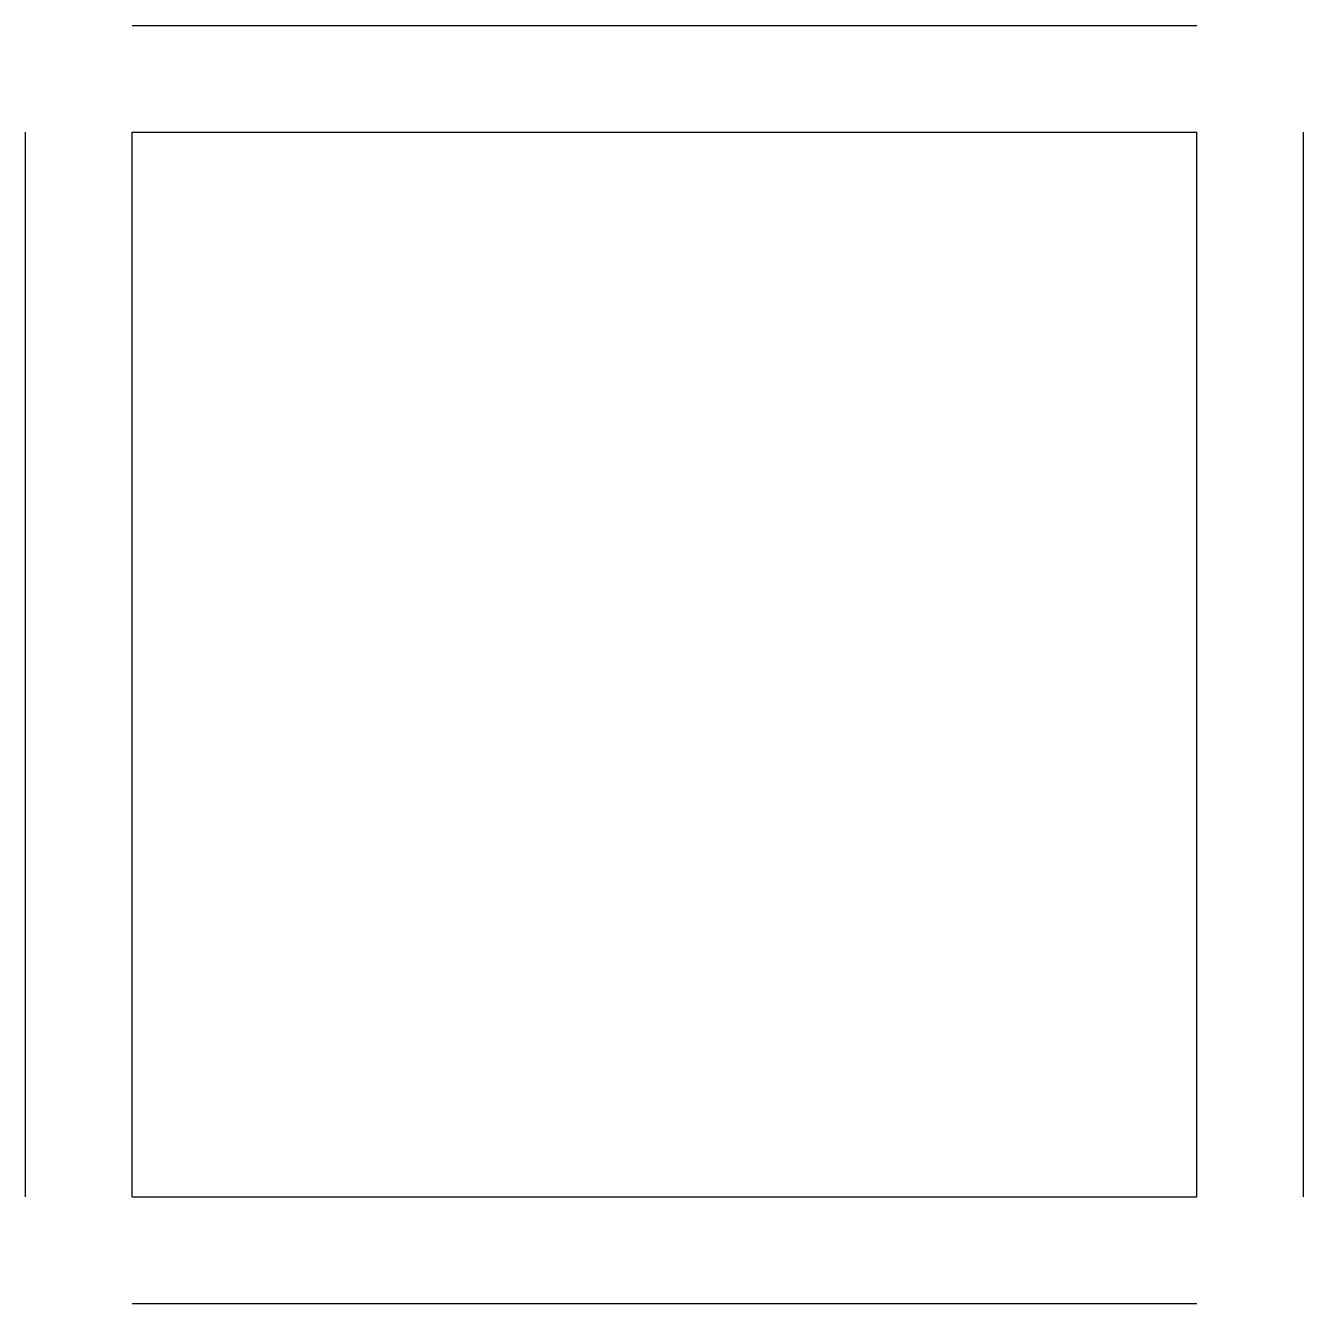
# Model space of a CAD drawing. Extents: x -15.2 to 15.2, y -15.2 to 15.2.
import ezdxf

# ---------------------------------------------------------------- set-up
doc = ezdxf.new("R2010")
doc.units = 0
doc.layers.get('0').update_dxf_attribs({"linetype": 'CONTINUOUS'})

msp = doc.modelspace()

# ---------------------------------------------------------------- linework, layer by layer
for p, q in [((-12.7, 15.24), (12.7, 15.24)), ((-15.24, -12.7), (-15.24, 12.7)), ((-12.7, -12.7), (-12.7, 12.7)), ((-12.7, 12.7), (12.7, 12.7)), ((12.7, -12.7), (12.7, 12.7)), ((15.24, -12.7), (15.24, 12.7)), ((-12.7, -12.7), (12.7, -12.7)), ((-12.7, -15.24), (12.7, -15.24))]:
    msp.add_line(p, q)

doc.saveas('drawing.dxf')
